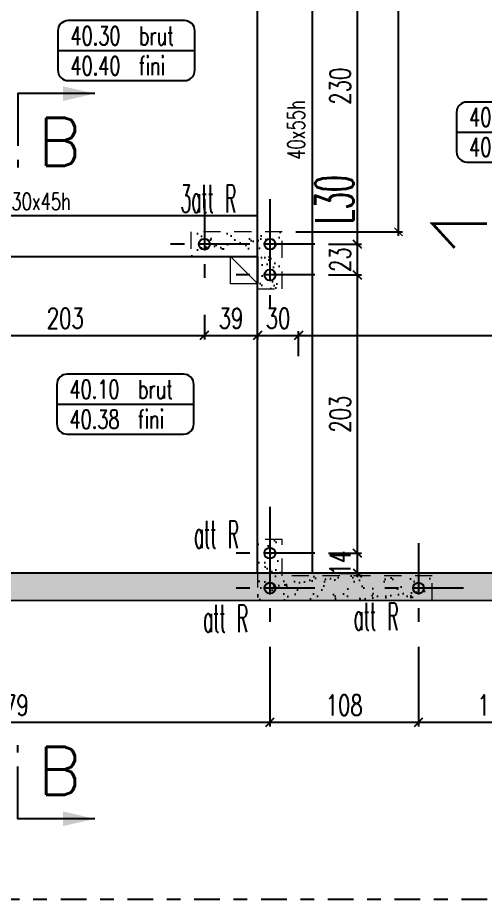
# Model space of a CAD drawing. Extents: x 308 to 787, y -199 to -146.
# Drawn here: x 384.22 to 387.64, y -184.28 to -177.83 of the extents above; entities that cross this region are included whole.
import ezdxf

# ---------------------------------------------------------------- set-up
doc = ezdxf.new("R2010")
doc.units = 0
doc.header["$LTSCALE"] = 0.5
doc.header["$MEASUREMENT"] = 0
for name, pattern in [('AXES2', [1.125, 0.75, -0.125, 0.125, -0.125]), ('CACHE', [0.375, 0.25, -0.125]), ('CONTINU', [0]), ('DISCONTINU2', [0.375, 0.25, -0.125])]:
    doc.linetypes.add(name, pattern=pattern)
doc.layers.get('0').update_dxf_attribs({"linetype": 'CONTINUOUS'})
doc.layers.get('DEFPOINTS').update_dxf_attribs({"linetype": 'CONTINUOUS'})
doc.layers.add('00 - RESERVATIONS SPEC Plombier', color=90, linetype='CONTINUOUS', lineweight=20)
for name, color, linetype in [('_ SERTI RESERVATION', 210, 'CACHE'), ('AXES', 6, 'AXES2'), ('COTATION', 7, 'CONTINUOUS'), ('HABILLAGE', 7, 'CONTINUOUS'), ('MURS', 3, 'CONTINUOUS'), ('PLANCHER', 7, 'CONTINUOUS'), ('POCHAGE', 254, 'CONTINUOUS'), ('POUTRES', 2, 'CONTINUOUS'), ('RAID', 1, 'CONTINUOUS'), ('RDC', 7, 'DISCONTINU2'), ('REP-COUPES', 5, 'CONTINUOUS'), ('REPERAGE', 4, 'CONTINUOUS'), ('REPERE-POUT', 4, 'CONTINUOUS'), ('REPERE-RAID', 4, 'CONTINUOUS')]:
    doc.layers.add(name, color=color, linetype=linetype)
doc.styles.add('ROMANS8', font='romans.shx', dxfattribs={"width": 0.7})
doc.styles.get("Standard").update_dxf_attribs({"font": 'txt.shx'})
doc.dimstyles.new('COT50 cm', dxfattribs={"dimtxt": 0.15, "dimasz": 0.06, "dimexe": 0.03, "dimexo": 0.1, "dimgap": 0.05, "dimtad": 1, "dimdec": 0, "dimlfac": 100, "dimzin": 0, "dimdsep": 46, "dimtxsty": 'ROMANS8', "dimblk1": 'OBLIQUE', "dimblk2": 'OBLIQUE', "dimsah": 1, "dimcen": 0.03, "dimdle": 0.03, "dimclrt": 1, "dimadec": 0, "dimazin": 0, "dimtfac": 1, "dimtdec": 0, "dimtmove": 0, "dimatfit": 3, "dimfxl": 0, "dimtolj": 1, "dimtzin": 0, "dimlwd": -1, "dimlwe": -1, "dimarcsym": 0})
pattern_1 = [(37.5, (-513.79323, 160.44126), (-0.004409535, 0.134877664), [0, -0.1064, 0, -0.119, 0, -0.11375]), (7.5, (-513.79323, 160.44126), (0.12388437, 0.197550225), [0, -0.0574, 0, -0.0959, 0, -0.03675]), (327.5, (-513.87933, 160.44126), (0.21798993, 0.000396134), [0, -0.035, 0, -0.126, 0, -0.1645]), (317.5, (-513.87933, 160.44126), (0.21042886, 0.06143729), [0, -0.0175, 0, -0.0826, 0, -0.0945])]

# ---------------------------------------------------------------- blocks, each defined once
blk = doc.blocks.new('139')
at = {"layer": 'HABILLAGE', "color": 7}
blk.add_line((-0.6648, 0), (0.6648, 0), dxfattribs=at)
at = {"layer": 'HABILLAGE'}
blk.add_lwpolyline([(-0.5648, -0.291), (0.5648, -0.291, 0.414214), (0.6648, -0.191), (0.6648, 0.191, 0.414214), (0.5648, 0.291), (-0.5648, 0.291, 0.414214), (-0.6648, 0.191), (-0.6648, -0.191, 0.414214)], format="xyb", close=True, dxfattribs=at)
at = {"layer": 'HABILLAGE', "color": 1, "width": 0.7}
for s, p in [('brut', (0.1215, 0.054)), ('fini', (0.1215, -0.237))]:
    blk.add_text(s, height=0.18, dxfattribs=at).set_placement(p)
for tag, p in [('NIVBRUT', (-0.5425, 0.054)), ('NIVFINI', (-0.5425, -0.237))]:
    blk.add_attdef(tag, p, '', height=0.18, dxfattribs=at)
blk = doc.blocks.new('_Oblique')
at = {"layer": 'COTATION', "color": 0, "lineweight": -2}
blk.add_line((-0.5, -0.5), (0.5, 0.5), dxfattribs=at)
blk = doc.blocks.new('*D351')
at = {"layer": 'COTATION', "color": 0, "transparency": 16777216}
for p, q in [((386.7018, -181.9163), (386.7018, -181.7113)), ((386.4916, -181.7413), (386.7318, -181.7413)), ((386.5674, -181.8863), (386.7318, -181.8863))]:
    blk.add_line(p, q, dxfattribs=at)
at = {"layer": 'DEFPOINTS', "color": 0, "transparency": 16777216}
for p in [(386.3916, -181.7413), (386.7018, -181.7413), (386.4674, -181.8863)]:
    blk.add_point(p, dxfattribs=at)
at = {"layer": 'COTATION', "color": 0, "transparency": 16777216, "xscale": 0.06, "yscale": 0.06, "zscale": 0.06}
for p, rotation in [((386.7018, -181.7413), 90), ((386.7018, -181.8863), 270)]:
    blk.add_blockref('_Oblique', p, dxfattribs=dict(at, rotation=rotation))
at = {"layer": 'COTATION', "color": 1, "transparency": 16777216, "insert": (386.5768, -181.8138), "char_height": 0.15, "attachment_point": 5, "rotation": 90, "style": 'ROMANS8'}
blk.add_mtext('\\A1;14', dxfattribs=at)
blk = doc.blocks.new('*D352')
at = {"layer": 'COTATION', "color": 0, "transparency": 16777216}
for p, q in [((386.4919, -179.7113), (386.7318, -179.7113)), ((386.7018, -181.7713), (386.7018, -179.6813)), ((386.4916, -181.7413), (386.7318, -181.7413))]:
    blk.add_line(p, q, dxfattribs=at)
at = {"layer": 'DEFPOINTS', "color": 0, "transparency": 16777216}
for p in [(386.3919, -179.7113), (386.7018, -179.7113), (386.3916, -181.7413)]:
    blk.add_point(p, dxfattribs=at)
at = {"layer": 'COTATION', "color": 0, "transparency": 16777216, "xscale": 0.06, "yscale": 0.06, "zscale": 0.06}
for p, rotation in [((386.7018, -179.7113), 90), ((386.7018, -181.7413), 270)]:
    blk.add_blockref('_Oblique', p, dxfattribs=dict(at, rotation=rotation))
at = {"layer": 'COTATION', "color": 1, "transparency": 16777216, "insert": (386.5768, -180.7263), "char_height": 0.15, "attachment_point": 5, "rotation": 90, "style": 'ROMANS8'}
blk.add_mtext('\\A1;203', dxfattribs=at)
blk = doc.blocks.new('*D353')
at = {"layer": 'COTATION', "color": 0, "transparency": 16777216}
for p, q in [((386.7018, -179.7413), (386.7018, -179.4563)), ((386.4919, -179.4863), (386.7318, -179.4863)), ((386.4919, -179.7113), (386.7318, -179.7113))]:
    blk.add_line(p, q, dxfattribs=at)
at = {"layer": 'DEFPOINTS', "color": 0, "transparency": 16777216}
for p in [(386.3919, -179.4863), (386.7018, -179.4863), (386.3919, -179.7113)]:
    blk.add_point(p, dxfattribs=at)
at = {"layer": 'COTATION', "color": 0, "transparency": 16777216, "xscale": 0.06, "yscale": 0.06, "zscale": 0.06}
for p, rotation in [((386.7018, -179.4863), 90), ((386.7018, -179.7113), 270)]:
    blk.add_blockref('_Oblique', p, dxfattribs=dict(at, rotation=rotation))
at = {"layer": 'COTATION', "color": 1, "transparency": 16777216, "insert": (386.5768, -179.5988), "char_height": 0.15, "attachment_point": 5, "rotation": 90, "style": 'ROMANS8'}
blk.add_mtext('\\A1;23', dxfattribs=at)
blk = doc.blocks.new('*D354')
at = {"layer": 'COTATION', "color": 0, "transparency": 16777216}
for p, q in [((386.7018, -179.5163), (386.7018, -177.1513)), ((386.7018, -177.1813), (386.7318, -177.1813)), ((386.4919, -179.4863), (386.7318, -179.4863))]:
    blk.add_line(p, q, dxfattribs=at)
at = {"layer": 'DEFPOINTS', "color": 0, "transparency": 16777216}
for p in [(386.6705, -177.1813), (386.7018, -177.1813), (386.3919, -179.4863)]:
    blk.add_point(p, dxfattribs=at)
at = {"layer": 'COTATION', "color": 0, "transparency": 16777216, "xscale": 0.06, "yscale": 0.06, "zscale": 0.06}
for p, rotation in [((386.7018, -177.1813), 90), ((386.7018, -179.4863), 270)]:
    blk.add_blockref('_Oblique', p, dxfattribs=dict(at, rotation=rotation))
at = {"layer": 'COTATION', "color": 1, "transparency": 16777216, "insert": (386.5768, -178.3338), "char_height": 0.15, "attachment_point": 5, "rotation": 90, "style": 'ROMANS8'}
blk.add_mtext('\\A1;230', dxfattribs=at)
blk = doc.blocks.new('*D511')
at = {"layer": 'COTATION', "color": 0, "transparency": 16777216}
for p, q in [((383.5546, -179.9356), (383.5546, -180.1825)), ((385.5846, -180.0025), (385.5846, -180.1825)), ((383.5246, -180.1525), (385.6146, -180.1525))]:
    blk.add_line(p, q, dxfattribs=at)
at = {"layer": 'DEFPOINTS', "color": 0, "transparency": 16777216}
for p in [(383.5546, -179.8356), (385.5846, -179.9025), (385.5846, -180.1525)]:
    blk.add_point(p, dxfattribs=at)
at = {"layer": 'COTATION', "color": 0, "transparency": 16777216, "xscale": 0.06, "yscale": 0.06, "zscale": 0.06, "rotation": 180}
blk.add_blockref('_Oblique', (383.5546, -180.1525), dxfattribs=at)
at = {"layer": 'COTATION', "color": 0, "transparency": 16777216, "xscale": 0.06, "yscale": 0.06, "zscale": 0.06}
blk.add_blockref('_Oblique', (385.5846, -180.1525), dxfattribs=at)
at = {"layer": 'COTATION', "color": 1, "transparency": 16777216, "insert": (384.5696, -180.0275), "char_height": 0.15, "attachment_point": 5, "style": 'ROMANS8'}
blk.add_mtext('\\A1;203', dxfattribs=at)
blk = doc.blocks.new('*D512')
at = {"layer": 'COTATION', "color": 0, "transparency": 16777216}
for p, q in [((385.5846, -180.0025), (385.5846, -180.1825)), ((385.5546, -180.1525), (386.003, -180.1525)), ((385.973, -180.1525), (385.973, -180.1825))]:
    blk.add_line(p, q, dxfattribs=at)
at = {"layer": 'DEFPOINTS', "color": 0, "transparency": 16777216}
for p in [(385.5846, -179.9025), (385.973, -180.0531), (385.973, -180.1525)]:
    blk.add_point(p, dxfattribs=at)
at = {"layer": 'COTATION', "color": 0, "transparency": 16777216, "xscale": 0.06, "yscale": 0.06, "zscale": 0.06, "rotation": 180}
blk.add_blockref('_Oblique', (385.5846, -180.1525), dxfattribs=at)
at = {"layer": 'COTATION', "color": 0, "transparency": 16777216, "xscale": 0.06, "yscale": 0.06, "zscale": 0.06}
blk.add_blockref('_Oblique', (385.973, -180.1525), dxfattribs=at)
at = {"layer": 'COTATION', "color": 1, "transparency": 16777216, "insert": (385.7788, -180.0275), "char_height": 0.15, "attachment_point": 5, "style": 'ROMANS8'}
blk.add_mtext('\\A1;39', dxfattribs=at)
blk = doc.blocks.new('*D513')
at = {"layer": 'COTATION', "color": 0, "transparency": 16777216}
for p, q in [((385.943, -180.1525), (386.303, -180.1525)), ((385.973, -180.1525), (385.973, -180.1825)), ((386.273, -180.3029), (386.273, -180.1225))]:
    blk.add_line(p, q, dxfattribs=at)
at = {"layer": 'DEFPOINTS', "color": 0, "transparency": 16777216}
for p in [(385.973, -180.0531), (386.273, -180.1525), (386.273, -180.4029)]:
    blk.add_point(p, dxfattribs=at)
at = {"layer": 'COTATION', "color": 0, "transparency": 16777216, "xscale": 0.06, "yscale": 0.06, "zscale": 0.06, "rotation": 180}
blk.add_blockref('_Oblique', (385.973, -180.1525), dxfattribs=at)
at = {"layer": 'COTATION', "color": 0, "transparency": 16777216, "xscale": 0.06, "yscale": 0.06, "zscale": 0.06}
blk.add_blockref('_Oblique', (386.273, -180.1525), dxfattribs=at)
at = {"layer": 'COTATION', "color": 1, "transparency": 16777216, "insert": (386.123, -180.0275), "char_height": 0.15, "attachment_point": 5, "style": 'ROMANS8'}
blk.add_mtext('\\A1;30', dxfattribs=at)
blk = doc.blocks.new('*D514')
at = {"layer": 'COTATION', "color": 0, "transparency": 16777216}
for p, q in [((386.243, -180.1525), (389.4597, -180.1525)), ((386.273, -180.3029), (386.273, -180.1225)), ((389.4297, -180.1525), (389.4297, -180.1825))]:
    blk.add_line(p, q, dxfattribs=at)
at = {"layer": 'DEFPOINTS', "color": 0, "transparency": 16777216}
for p in [(389.4297, -180.0652), (389.4297, -180.1525), (386.273, -180.4029)]:
    blk.add_point(p, dxfattribs=at)
at = {"layer": 'COTATION', "color": 0, "transparency": 16777216, "xscale": 0.06, "yscale": 0.06, "zscale": 0.06, "rotation": 180}
blk.add_blockref('_Oblique', (386.273, -180.1525), dxfattribs=at)
at = {"layer": 'COTATION', "color": 0, "transparency": 16777216, "xscale": 0.06, "yscale": 0.06, "zscale": 0.06}
blk.add_blockref('_Oblique', (389.4297, -180.1525), dxfattribs=at)
at = {"layer": 'COTATION', "color": 1, "transparency": 16777216, "insert": (387.8513, -180.0275), "char_height": 0.15, "attachment_point": 5, "style": 'ROMANS8'}
blk.add_mtext('\\A1;316', dxfattribs=at)
blk = doc.blocks.new('*D642')
at = {"layer": 'COTATION', "color": 0, "transparency": 16777216}
for p, q in [((382.2728, -182.1863), (382.2728, -183.0054)), ((386.063, -182.4251), (386.063, -183.0054)), ((382.2428, -182.9754), (386.093, -182.9754))]:
    blk.add_line(p, q, dxfattribs=at)
at = {"layer": 'DEFPOINTS', "color": 0, "transparency": 16777216}
for p in [(382.2728, -182.0863), (386.063, -182.3251), (386.063, -182.9754)]:
    blk.add_point(p, dxfattribs=at)
at = {"layer": 'COTATION', "color": 0, "transparency": 16777216, "xscale": 0.06, "yscale": 0.06, "zscale": 0.06, "rotation": 180}
blk.add_blockref('_Oblique', (382.2728, -182.9754), dxfattribs=at)
at = {"layer": 'COTATION', "color": 0, "transparency": 16777216, "xscale": 0.06, "yscale": 0.06, "zscale": 0.06}
blk.add_blockref('_Oblique', (386.063, -182.9754), dxfattribs=at)
at = {"layer": 'COTATION', "color": 1, "transparency": 16777216, "insert": (384.1679, -182.8504), "char_height": 0.15, "attachment_point": 5, "style": 'ROMANS8'}
blk.add_mtext('\\A1;379', dxfattribs=at)
blk = doc.blocks.new('*D643')
at = {"layer": 'COTATION', "color": 0, "transparency": 16777216}
for p, q in [((386.063, -182.4251), (386.063, -183.0054)), ((387.1478, -182.4251), (387.1478, -183.0054)), ((386.033, -182.9754), (387.1778, -182.9754))]:
    blk.add_line(p, q, dxfattribs=at)
at = {"layer": 'DEFPOINTS', "color": 0, "transparency": 16777216}
for p in [(386.063, -182.3251), (387.1478, -182.3251), (387.1478, -182.9754)]:
    blk.add_point(p, dxfattribs=at)
at = {"layer": 'COTATION', "color": 0, "transparency": 16777216, "xscale": 0.06, "yscale": 0.06, "zscale": 0.06, "rotation": 180}
blk.add_blockref('_Oblique', (386.063, -182.9754), dxfattribs=at)
at = {"layer": 'COTATION', "color": 0, "transparency": 16777216, "xscale": 0.06, "yscale": 0.06, "zscale": 0.06}
blk.add_blockref('_Oblique', (387.1478, -182.9754), dxfattribs=at)
at = {"layer": 'COTATION', "color": 1, "transparency": 16777216, "insert": (386.6054, -182.8504), "char_height": 0.15, "attachment_point": 5, "style": 'ROMANS8'}
blk.add_mtext('\\A1;108', dxfattribs=at)
blk = doc.blocks.new('*D644')
at = {"layer": 'COTATION', "color": 0, "transparency": 16777216}
for p, q in [((387.1478, -182.4251), (387.1478, -183.0054)), ((388.2777, -182.4251), (388.2777, -183.0054)), ((387.1178, -182.9754), (388.3077, -182.9754))]:
    blk.add_line(p, q, dxfattribs=at)
at = {"layer": 'DEFPOINTS', "color": 0, "transparency": 16777216}
for p in [(387.1478, -182.3251), (388.2777, -182.3251), (388.2777, -182.9754)]:
    blk.add_point(p, dxfattribs=at)
at = {"layer": 'COTATION', "color": 0, "transparency": 16777216, "xscale": 0.06, "yscale": 0.06, "zscale": 0.06, "rotation": 180}
blk.add_blockref('_Oblique', (387.1478, -182.9754), dxfattribs=at)
at = {"layer": 'COTATION', "color": 0, "transparency": 16777216, "xscale": 0.06, "yscale": 0.06, "zscale": 0.06}
blk.add_blockref('_Oblique', (388.2777, -182.9754), dxfattribs=at)
at = {"layer": 'COTATION', "color": 1, "transparency": 16777216, "insert": (387.7127, -182.8504), "char_height": 0.15, "attachment_point": 5, "style": 'ROMANS8'}
blk.add_mtext('\\A1;113', dxfattribs=at)
blk = doc.blocks.new('A$C6B096A38')
at = {"layer": 'POCHAGE'}
h = blk.add_hatch(dxfattribs=at)
h.set_pattern_fill('AR-SAND', color=0, scale=0.07)
h.set_pattern_definition(pattern_1)
h.paths.add_polyline_path([(40.0569, -18.955), (39.3888, -18.955), (39.3888, -19.135), (39.8769, -19.135), (39.8769, -19.37), (40.0569, -19.37)])
h = blk.add_hatch(dxfattribs=at)
h.set_pattern_fill('AR-SAND', color=0, scale=0.07)
h.set_pattern_definition(pattern_1)
h.paths.add_polyline_path([(41.1519, -21.465), (40.0569, -21.465), (40.0569, -21.2), (39.8769, -21.2), (39.8769, -21.645), (41.1519, -21.645)])
at = {"layer": 'AXES', "color": 1}
for p, q in [((39.4887, -18.7161), (39.4887, -19.3739)), ((39.9671, -18.7161), (39.9671, -19.3739)), ((39.9671, -18.9411), (39.9671, -19.5989)), ((39.8176, -19.045), (39.1598, -19.045)), ((40.296, -19.045), (39.6383, -19.045)), ((40.296, -19.27), (39.6383, -19.27)), ((39.9669, -20.9611), (39.9669, -21.6189)), ((39.9671, -21.2261), (39.9671, -21.8839)), ((41.0519, -21.2261), (41.0519, -21.8839)), ((40.2958, -21.3), (39.638, -21.3)), ((40.296, -21.555), (39.6383, -21.555)), ((41.3808, -21.555), (40.723, -21.555))]:
    blk.add_line(p, q, dxfattribs=at)
at = {"layer": 'RAID'}
for centre in [(39.4887, -19.045), (39.9671, -19.045), (39.9671, -19.27), (39.9669, -21.3), (39.9671, -21.555), (41.0519, -21.555)]:
    blk.add_circle(centre, 0.04, dxfattribs=at)
at = {"layer": 'RDC', "linetype": 'CACHE', "lineweight": 15}
for points in [[(40.0569, -18.955), (39.3888, -18.955), (39.3888, -19.135), (39.8769, -19.135), (39.8769, -19.37), (40.0569, -19.37)], [(41.1519, -21.645), (41.1519, -21.465), (40.0569, -21.465), (40.0569, -21.2), (39.8769, -21.2), (39.8769, -21.645)]]:
    blk.add_lwpolyline(points, close=True, dxfattribs=at)
blk = doc.blocks.new('_ArchTick')
at = {"color": 0, "linetype": 'ByBlock', "const_width": 0.15}
blk.add_lwpolyline([(-0.5, -0.5), (0.5, 0.5)], dxfattribs=at)
blk = doc.blocks.new('*D1105')
at = {"layer": '_ SERTI RESERVATION', "color": 0, "linetype": 'CONTINU', "transparency": 16777216}
for p, q in [((386.5091, -173.5292), (387.0321, -173.5292)), ((387.0021, -179.4263), (387.0021, -173.4992)), ((386.2531, -179.3963), (387.0321, -179.3963))]:
    blk.add_line(p, q, dxfattribs=at)
at = {"layer": 'DEFPOINTS', "color": 0, "linetype": 'CONTINU', "transparency": 16777216}
for p in [(386.4091, -173.5292), (387.0021, -173.5292), (386.1531, -179.3963)]:
    blk.add_point(p, dxfattribs=at)
at = {"layer": '_ SERTI RESERVATION', "color": 0, "linetype": 'CONTINU', "transparency": 16777216, "xscale": 0.06, "yscale": 0.06, "zscale": 0.06}
for p, rotation in [((387.0021, -173.5292), 90), ((387.0021, -179.3963), 270)]:
    blk.add_blockref('_ArchTick', p, dxfattribs=dict(at, rotation=rotation))
at = {"layer": '_ SERTI RESERVATION', "linetype": 'CONTINU', "transparency": 16777216, "insert": (386.8771, -176.4627), "char_height": 0.15, "attachment_point": 5, "rotation": 90, "style": 'ROMANS8'}
blk.add_mtext('\\A1;587', dxfattribs=at)

msp = doc.modelspace()

# ---------------------------------------------------------------- hatches: boundary and pattern name
at = {"layer": 'POCHAGE'}
h = msp.add_hatch(color=256, dxfattribs=at)
h.dxf.hatch_style = 1
h.paths.add_polyline_path([(396.7699, -181.8863), (389.6099, -181.8863), (389.6099, -179.6809), (389.4299, -179.6809), (389.4299, -181.8863), (382.2699, -181.8863), (382.2699, -182.0863), (396.7699, -182.0858)])
h.paths.add_polyline_path([(389.5597, -181.9863, -1), (389.4797, -181.9863, -1)], flags=16)
h.paths.add_polyline_path([(389.4829, -179.7809, -1), (389.5629, -179.7809, -1)], flags=16)

# ---------------------------------------------------------------- linework, layer by layer
at = {"layer": '00 - RESERVATIONS SPEC Plombier', "color": 100}
msp.add_line((385.776, -179.5763), (385.976, -179.7763), dxfattribs=at)
msp.add_lwpolyline([(385.776, -179.5763), (385.976, -179.5763), (385.976, -179.7763), (385.776, -179.7763)], close=True, dxfattribs=at)
at = {"layer": 'AXES', "color": 6, "ltscale": 0.5}
msp.add_lwpolyline([(331.1666, -181.3169), (349.967, -181.3169), (349.967, -183.2637), (379.6608, -183.2637), (379.6608, -184.2668), (395.072, -184.2668), (395.072, -189.3563)], dxfattribs=at)
at = {"layer": 'MURS'}
for points in [[(403.7666, -176.8795), (403.7661, -181.8809), (397.0699, -181.8809), (397.0699, -176.8809), (396.8899, -176.8809), (396.8899, -181.8863), (389.6099, -181.8863), (389.6099, -179.6809), (389.4299, -179.6809), (389.4299, -181.8863), (382.1728, -181.8863), (382.173, -174.6561), (381.973, -174.6561), (381.973, -179.6804), (376.2945, -179.6804)], [(376.2945, -179.8763), (381.9696, -179.8763), (381.9699, -182.0863), (403.9699, -182.0856), (403.9697, -176.8795)]]:
    msp.add_lwpolyline(points, dxfattribs=at)
at = {"layer": 'PLANCHER', "color": 1, "const_width": 0.02}
msp.add_lwpolyline([(387.6476, -179.3364), (387.2495, -179.3364), (387.4118, -179.5136)], dxfattribs=at)
at = {"layer": 'POUTRES'}
for p, q in [((385.973, -181.8863), (385.973, -177.1813)), ((386.373, -181.8863), (386.373, -177.1813)), ((382.173, -179.2763), (385.973, -179.2763)), ((382.173, -179.5763), (385.973, -179.5763))]:
    msp.add_line(p, q, dxfattribs=at)
at = {"layer": 'REP-COUPES'}
for p, q in [((384.2242, -178.8702), (384.2242, -178.9258)), ((384.2242, -183.1974), (384.2242, -183.1418))]:
    msp.add_line(p, q, dxfattribs=at)
for points in [[(384.7855, -178.387), (384.2242, -178.387), (384.2242, -178.7685)], [(384.7855, -183.6806), (384.2242, -183.6806), (384.2242, -183.299)]]:
    msp.add_lwpolyline(points, dxfattribs=at)
for points in [[(384.5518, -178.4417), (384.7855, -178.387), (384.5518, -178.3344)], [(384.5518, -183.6258), (384.7855, -183.6806), (384.5518, -183.7332)]]:
    msp.add_solid(points, dxfattribs=at)

# ---------------------------------------------------------------- block references
at = {"layer": 'HABILLAGE', "color": 1, "xscale": 0.7521624, "yscale": 0.7521624, "zscale": 0.7521624}
for p, values in [((385.015, -178.0738), {'NIVBRUT': '40.30', 'NIVFINI': '40.40'}), ((387.9252, -178.6679), {'NIVBRUT': '40.30', 'NIVFINI': '40.40'}), ((385.0078, -180.6539), {'NIVBRUT': '40.10', 'NIVFINI': '40.38'})]:
    msp.add_blockref('139', p, dxfattribs=at).add_auto_attribs(values)
at = {"layer": 'RDC'}
msp.add_blockref('A$C6B096A38', (346.0959, -160.4413), dxfattribs=at)

# ---------------------------------------------------------------- texts
at = {"layer": 'REP-COUPES', "style": 'ROMANS8'}
for p in [(384.3696, -178.9135), (384.3696, -183.5041)]:
    msp.add_text('B', height=0.35, dxfattribs=at).set_placement(p)
at = {"layer": 'REPERAGE', "color": 1, "style": 'ROMANS8', "width": 0.7}
msp.add_text(' 40x55h', height=0.125, rotation=90, dxfattribs=at).set_placement((386.3172, -178.9308))
msp.add_text(' 30x45h', height=0.125, dxfattribs=at).set_placement((384.116, -179.237))
at = {"layer": 'REPERE-POUT', "width": 0.519}
msp.add_text('L30', height=0.28, rotation=90, dxfattribs=at).set_placement((386.6738, -179.3375))
at = {"layer": 'REPERE-RAID', "color": 4, "width": 0.45}
for s, p in [('3att R', (385.4118, -179.2544)), ('att R', (385.5086, -181.7054)), ('att R', (385.5756, -182.3186)), ('att R', (386.6743, -182.3046))]:
    msp.add_text(s, height=0.2, dxfattribs=at).set_placement(p)

# ---------------------------------------------------------------- dimensions: what is measured, and where the dimension line sits
at = {"layer": '_ SERTI RESERVATION', "linetype": 'CONTINU'}
dim = msp.add_linear_dim(base=(387.0021, -173.5292), p1=(386.1531, -179.3963), p2=(386.4091, -173.5292), angle=90, dimstyle='COT50 cm', override={"dimblk": 'ArchTick', "dimsah": 0, "dimclrt": 256, "dimfxl": 3}, dxfattribs=at)
dim.commit()
dim.dimension.update_dxf_attribs({"geometry": '*D1105', "text_midpoint": (386.8771, -176.4627)})
at = {"layer": 'COTATION'}
for base, p1, p2, picture, middle in [((386.7018, -177.1813), (386.39187, -179.48626), (386.67049, -177.1813), '*D354', (386.5768, -178.33378)), ((386.7018, -179.7113), (386.3916, -181.7413), (386.3919, -179.7113), '*D352', (386.5768, -180.7263))]:
    dim = msp.add_linear_dim(base=base, p1=p1, p2=p2, angle=90, dimstyle='COT50 cm', override={"dimtmove": 1}, dxfattribs=at)
    dim.commit()
    dim.dimension.update_dxf_attribs({"geometry": picture, "text_midpoint": middle})
dim = msp.add_linear_dim(base=(386.7018, -179.48626), p1=(386.39187, -179.71127), p2=(386.39187, -179.48626), angle=90, dimstyle='COT50 cm', override={"dimtmove": 1}, dxfattribs=at)
dim.commit()
dim.dimension.update_dxf_attribs({"geometry": '*D353', "text_midpoint": (386.7018, -179.59877), "dimtype": 160})
for base, p1, p2, picture, middle in [((385.5846, -180.1525), (383.5546, -179.8356), (385.5846, -179.9025), '*D511', (384.5696, -180.0275)), ((385.973, -180.1525), (385.5846, -179.9025), (385.973, -180.0531), '*D512', (385.7788, -180.0275)), ((386.273, -180.1525), (385.973, -180.0531), (386.273, -180.4029), '*D513', (386.123, -180.0275)), ((389.4297, -180.1525), (386.273, -180.4029), (389.4297, -180.0652), '*D514', (387.8513, -180.0275)), ((386.063, -182.9754), (382.2728, -182.0863), (386.063, -182.3251), '*D642', (384.1679, -182.8504)), ((387.1478, -182.9754), (386.063, -182.3251), (387.1478, -182.3251), '*D643', (386.6054, -182.8504)), ((388.2777, -182.9754), (387.1478, -182.3251), (388.2777, -182.3251), '*D644', (387.7127, -182.8504))]:
    dim = msp.add_linear_dim(base=base, p1=p1, p2=p2, dimstyle='COT50 cm', override={"dimtmove": 1}, dxfattribs=at)
    dim.commit()
    dim.dimension.update_dxf_attribs({"geometry": picture, "text_midpoint": middle})
dim = msp.add_linear_dim(base=(386.7018, -181.74127), p1=(386.46735, -181.88626), p2=(386.39163, -181.74127), angle=90, dimstyle='COT50 cm', dxfattribs=at)
dim.commit()
dim.dimension.update_dxf_attribs({"geometry": '*D351', "text_midpoint": (386.7018, -181.81377), "dimtype": 160})

doc.saveas('drawing.dxf')
